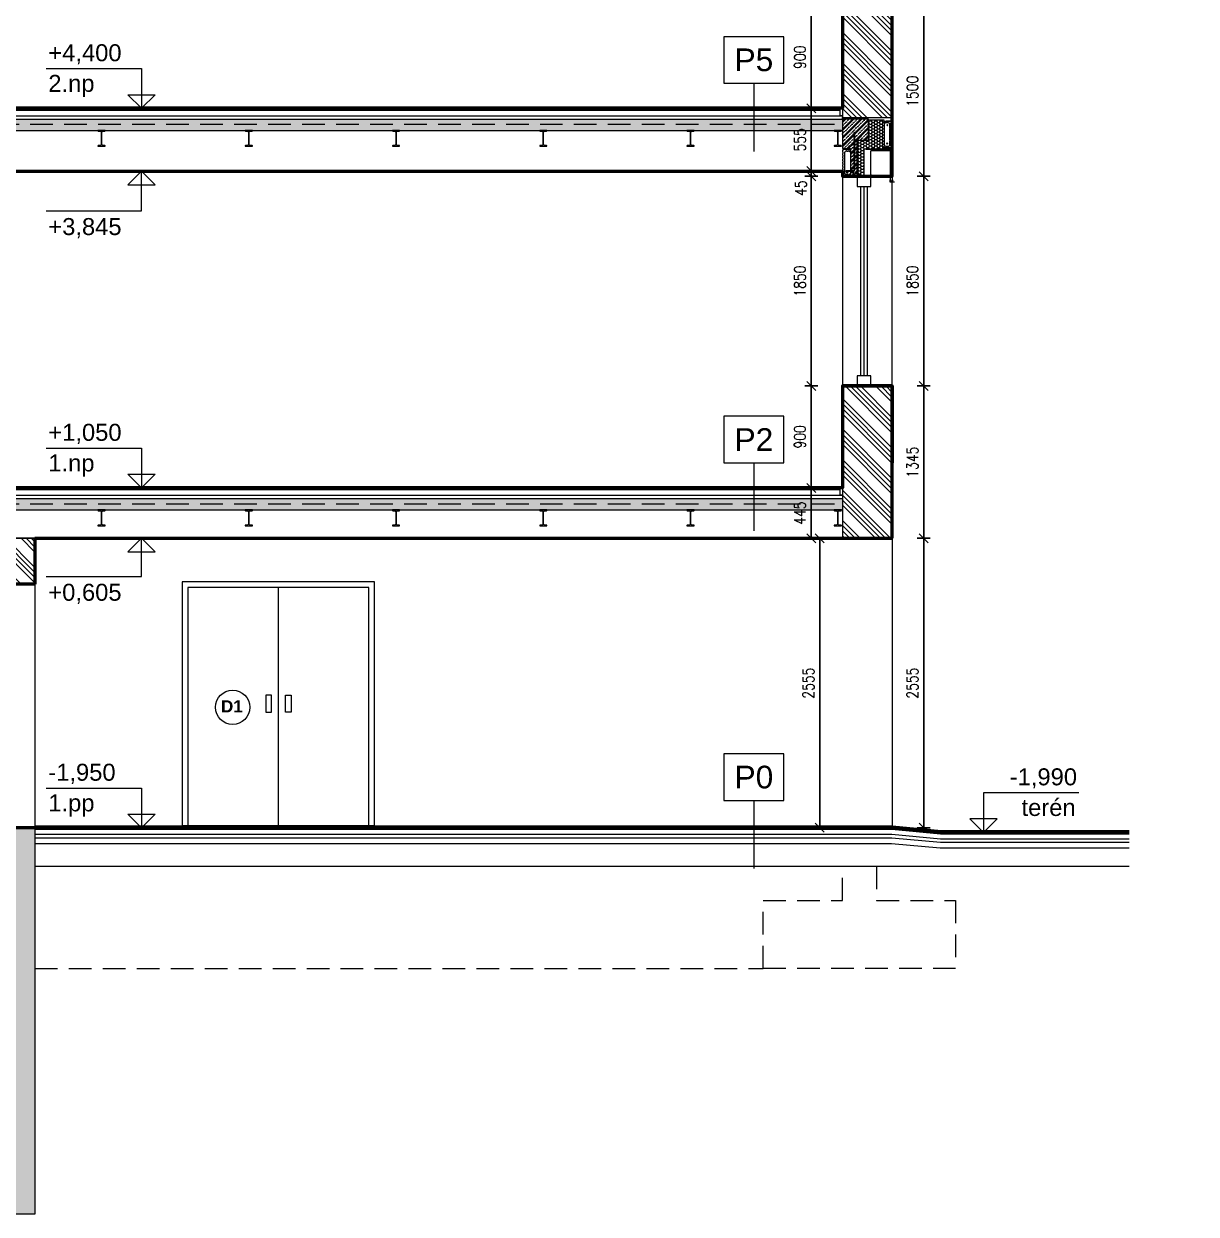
# Model space of a CAD drawing. Header units: millimetres. Extents: x 89194 to 559352, y -753138 to -204019.
# Drawn here: x 169845 to 180196, y -703803 to -693297 of the extents above; entities that cross this region are included whole.
import ezdxf

# ---------------------------------------------------------------- set-up
doc = ezdxf.new("R2010")
doc.units = ezdxf.units.MM
doc.header["$LTSCALE"] = 400
doc.header["$PDMODE"] = 3
doc.linetypes.add('DASHED', pattern=[0.75, 0.5, -0.25])
for name, color, linetype, lineweight in [('RG_koty', 7, 'Continuous', 9), ('RG_Koty_vyskove', 7, 'Continuous', 5), ('RG_okna', 3, 'Continuous', 9), ('RG_pohled', 200, 'Continuous', 9), ('RG_popis okna', 131, 'Continuous', 9), ('RG_rozhraní mater', 51, 'Continuous', 9), ('RG_skladby konstrukcí', 5, 'Continuous', 9), ('RG_velmi tlustá', 5, 'Continuous', 70), ('RG_výrobky zámečník', 6, 'Continuous', 9), ('RG_zdivo nové', 1, 'Continuous', 50), ('RG_čárkovaně', 40, 'DASHED', 9), ('RG_šrafy', 253, 'Continuous', 9)]:
    doc.layers.add(name, color=color, linetype=linetype, lineweight=lineweight)
doc.styles.add('ARIAL', font='Arial.ttf')
doc.styles.add('Arial 200', font='Arial.ttf', dxfattribs={"height": 200})
doc.styles.add('Arial 250', font='Arial Bold.ttf', dxfattribs={"height": 250})
doc.styles.add('Koty', font='romans.shx', dxfattribs={"width": 0.8})
doc.dimstyles.new('RG_50_vnitřní', dxfattribs={"dimscale": 50, "dimtxt": 2, "dimasz": 1.6, "dimexe": 1.15, "dimexo": 0, "dimgap": 1, "dimtad": 1, "dimdec": 0, "dimrnd": 5, "dimzin": 0, "dimdsep": 46, "dimtxsty": 'Koty', "dimblk1": 'OBLIQUE', "dimblk2": 'OBLIQUE', "dimsah": 1, "dimcen": 0.09, "dimclrd": 256, "dimclre": 256, "dimclrt": 2, "dimazin": 0, "dimtfac": 1, "dimtdec": 0, "dimtmove": 2, "dimatfit": 3, "dimfxl": 1.15, "dimfxlon": 1, "dimtolj": 1, "dimtzin": 0, "dimarcsym": 0})

# ---------------------------------------------------------------- blocks, each defined once
blk = doc.blocks.new('Překlad Porotherm KP Vario - B - nové 2')
at = {"layer": 'RG_rozhraní mater'}
for p, q in [((71, 386), (65, 386)), ((65, 386), (65, 53)), ((71, 386), (71, 53)), ((-35, 229.9), (-35, 213.8)), ((-35, 213.8), (-31, 211.8)), ((-31, 211.8), (-31, 201.2)), ((-14.7, 173.5), (-14.7, 212)), ((-3, 222), (-4.7, 222)), ((3, 222), (13.5, 222)), ((19.5, 222), (23.5, 222)), ((23.5, 222), (27.5, 218)), ((27.5, 218), (32, 218)), ((32, 218), (35, 221)), ((35, 221), (35, 229.9)), ((35, 223), (35, 17)), ((-31, 201.2), (-35, 199.2)), ((-35, 199.2), (-35, 188.8)), ((-35, 188.8), (-31, 186.8)), ((-31, 176.2), (-35, 174.2)), ((-35, 174.2), (-35, 163.8)), ((-35, 163.8), (-31, 161.8)), ((-31, 151.2), (-35, 149.2)), ((-35, 149.2), (-35, 138.8)), ((-35, 138.8), (-31, 136.8)), ((-31, 126.2), (-35, 124.2)), ((-35, 124.2), (-35, 113.8)), ((-35, 113.8), (-31, 111.8)), ((-31, 186.8), (-31, 176.2)), ((-31, 161.8), (-31, 151.2)), ((-31, 136.8), (-31, 126.2)), ((-31, 111.8), (-31, 101.2)), ((-14.7, 119), (-14.7, 167.5)), ((-14.7, 70.5), (-14.7, 119)), ((-31, 101.2), (-35, 99.2)), ((-35, 99.2), (-35, 88.8)), ((-35, 88.8), (-31, 86.8)), ((-31, 76.2), (-35, 74.2)), ((-35, 74.2), (-35, 63.8)), ((-35, 63.8), (-31, 61.8)), ((-31, 51.2), (-35, 49.2)), ((-35, 49.2), (-35, 38.8)), ((-35, 38.8), (-31, 36.8)), ((-31, 26.2), (-35, 24.2)), ((-35, 24.2), (-35, 3)), ((-35, 3), (-32, 0)), ((-32, 0), (32, 0)), ((-31, 86.8), (-31, 76.2)), ((-31, 61.8), (-31, 51.2)), ((-31, 36.8), (-31, 26.2)), ((-14.7, 26), (-14.7, 64.5)), ((-5, 47), (-5, 41)), ((59, 47), (-5, 47)), ((59, 41), (-5, 41)), ((-3, 16), (-4.7, 16)), ((13.5, 16), (3, 16)), ((23.5, 16), (19.5, 16)), ((27.5, 20), (23.5, 16)), ((32, 20), (27.5, 20)), ((35, 17), (32, 20)), ((32, 0), (35, 3)), ((35, 3), (35, 17))]:
    blk.add_line(p, q, dxfattribs=at)
for centre, radius in [((74, 377), 3), ((7, 35), 6), ((55, 35), 6)]:
    blk.add_circle(centre, radius, dxfattribs=at)
for centre, radius, start, end in [((0, 158), 80, 64.05552, 115.94448), ((-4.7, 212), 10, 90, 180), ((0, 222), 3, 0, 180), ((16.5, 222), 3, 0, 180), ((-14.7, 170.5), 3, 90, 270), ((-14.7, 67.5), 3, 90, 270), ((-4.7, 26), 10, 180, 270), ((0, 16), 3, 180, 0), ((16.5, 16), 3, 180, 0), ((59, 53), 6, 270, 0), ((59, 53), 12, 270, 0)]:
    blk.add_arc(centre, radius, start, end, dxfattribs=at)
blk = doc.blocks.new('Překlad Porotherm KP 7')
at = {"layer": 'RG_rozhraní mater'}
for p, q in [((-35, 229.9), (-35, 213.8)), ((-35, 213.8), (-31, 211.8)), ((-31, 211.8), (-31, 201.2)), ((-14.7, 173.5), (-14.7, 212)), ((-3, 222), (-4.7, 222)), ((3, 222), (13.5, 222)), ((19.5, 222), (23.5, 222)), ((23.5, 222), (27.5, 218)), ((27.5, 218), (32, 218)), ((32, 218), (35, 221)), ((35, 221), (35, 229.9)), ((35, 223), (35, 17)), ((-31, 201.2), (-35, 199.2)), ((-35, 199.2), (-35, 188.8)), ((-35, 188.8), (-31, 186.8)), ((-31, 176.2), (-35, 174.2)), ((-35, 174.2), (-35, 163.8)), ((-35, 163.8), (-31, 161.8)), ((-31, 151.2), (-35, 149.2)), ((-35, 149.2), (-35, 138.8)), ((-35, 138.8), (-31, 136.8)), ((-31, 126.2), (-35, 124.2)), ((-35, 124.2), (-35, 113.8)), ((-35, 113.8), (-31, 111.8)), ((-31, 186.8), (-31, 176.2)), ((-31, 161.8), (-31, 151.2)), ((-31, 136.8), (-31, 126.2)), ((-31, 111.8), (-31, 101.2)), ((-14.7, 119), (-14.7, 167.5)), ((-14.7, 70.5), (-14.7, 119)), ((-31, 101.2), (-35, 99.2)), ((-35, 99.2), (-35, 88.8)), ((-35, 88.8), (-31, 86.8)), ((-31, 76.2), (-35, 74.2)), ((-35, 74.2), (-35, 63.8)), ((-35, 63.8), (-31, 61.8)), ((-31, 51.2), (-35, 49.2)), ((-35, 49.2), (-35, 38.8)), ((-35, 38.8), (-31, 36.8)), ((-31, 26.2), (-35, 24.2)), ((-35, 24.2), (-35, 3)), ((-35, 3), (-32, 0)), ((-32, 0), (32, 0)), ((-31, 86.8), (-31, 76.2)), ((-31, 61.8), (-31, 51.2)), ((-31, 36.8), (-31, 26.2)), ((-14.7, 26), (-14.7, 64.5)), ((-3, 16), (-4.7, 16)), ((13.5, 16), (3, 16)), ((23.5, 16), (19.5, 16)), ((27.5, 20), (23.5, 16)), ((32, 20), (27.5, 20)), ((35, 17), (32, 20)), ((32, 0), (35, 3)), ((35, 3), (35, 17))]:
    blk.add_line(p, q, dxfattribs=at)
for centre, radius in [((8.3, 201), 4), ((9.3, 39), 5)]:
    blk.add_circle(centre, radius, dxfattribs=at)
for centre, radius, start, end in [((0, 158), 80, 64.05552, 115.94448), ((-4.7, 212), 10, 90, 180), ((0, 222), 3, 0, 180), ((16.5, 222), 3, 0, 180), ((-14.7, 170.5), 3, 90, 270), ((-14.7, 67.5), 3, 90, 270), ((-4.7, 26), 10, 180, 270), ((0, 16), 3, 180, 0), ((16.5, 16), 3, 180, 0)]:
    blk.add_arc(centre, radius, start, end, dxfattribs=at)
blk = doc.blocks.new('PTH schránka Vario UNI (290)')
at = {"layer": 'RG_rozhraní mater'}
h = blk.add_hatch(color=256, dxfattribs=at)
h.dxf.hatch_style = 1
h.paths.add_polyline_path([(-232, -50), (-232, -33, 1), (-234, -33), (-234, -50), (-250, -50), (-250, -38), (-252, -33, 1), (-254, -34), (-252, -39), (-252, -50), (-266, -50, 1), (-266, -52), (-234, -52, 0.414214)])
for p, q in [((-250, 240), (-20, 240)), ((-20, 240), (-250, 240)), ((-250, 240), (-250, -50)), ((-235, -50), (-235, 225)), ((-235, 225), (-60, 225)), ((-60, 15), (-60, 225)), ((-20, 240), (0, 240)), ((0, 240), (0, 15)), ((-60, 15), (-60, 0)), ((-60, 0), (0, 0)), ((0, 0), (0, 15)), ((-250, -50), (-235, -50))]:
    blk.add_line(p, q, dxfattribs=at)
blk.add_lwpolyline([(-250, -38), (-252, -33, 1), (-254, -34), (-252, -39), (-252, -50), (-266, -50, 1), (-266, -52), (-234, -52, 0.414214), (-232, -50), (-232, -33, 1), (-234, -33), (-234, -50), (-250, -50)], format="xyb", close=True, dxfattribs=at)
blk = doc.blocks.new('_Oblique')
at = {"color": 0, "linetype": 'ByBlock', "lineweight": -2}
blk.add_line((-0.5, -0.5), (0.5, 0.5), dxfattribs=at)
blk = doc.blocks.new('*D150')
at = {"layer": 'Defpoints', "color": 0, "transparency": 16777216}
for p in [(174688, -697838), (176872, -697838), (174688, -700393)]:
    blk.add_point(p, dxfattribs=at)
at = {"layer": 'RG_koty', "lineweight": -2, "transparency": 16777216}
for p, q in [((176814, -697838), (176929, -697838)), ((176872, -700393), (176872, -697838)), ((176814, -700393), (176929, -700393))]:
    blk.add_line(p, q, dxfattribs=at)
at = {"layer": 'RG_koty', "lineweight": -2, "transparency": 16777216, "xscale": 80, "yscale": 80, "zscale": 80}
for p, rotation in [((176872, -697838), 90), ((176872, -700393), 270)]:
    blk.add_blockref('_Oblique', p, dxfattribs=dict(at, rotation=rotation))
at = {"layer": 'RG_koty', "color": 2, "transparency": 16777216, "insert": (176772, -699116), "char_height": 100, "attachment_point": 5, "rotation": 90, "style": 'Koty'}
blk.add_mtext('\\A1;2555', dxfattribs=at)
blk = doc.blocks.new('*D151')
at = {"layer": 'Defpoints', "color": 0, "transparency": 16777216}
for p in [(176797, -697393), (177072, -697393), (174688, -697838)]:
    blk.add_point(p, dxfattribs=at)
at = {"layer": 'RG_koty', "lineweight": -2, "transparency": 16777216}
for p, q in [((176855, -697393), (176740, -697393)), ((176797, -697838), (176797, -697393)), ((176740, -697838), (176855, -697838))]:
    blk.add_line(p, q, dxfattribs=at)
at = {"layer": 'RG_koty', "lineweight": -2, "transparency": 16777216, "xscale": 80, "yscale": 80, "zscale": 80}
for p, rotation in [((176797, -697393), 90), ((176797, -697838), 270)]:
    blk.add_blockref('_Oblique', p, dxfattribs=dict(at, rotation=rotation))
at = {"layer": 'RG_koty', "color": 2, "transparency": 16777216, "insert": (176697, -697616), "char_height": 100, "attachment_point": 5, "rotation": 90, "style": 'Koty'}
blk.add_mtext('\\A1;445', dxfattribs=at)
blk = doc.blocks.new('*D152')
at = {"layer": 'Defpoints', "color": 0, "transparency": 16777216}
for p in [(176797, -696493), (177072, -696493), (177072, -697393)]:
    blk.add_point(p, dxfattribs=at)
at = {"layer": 'RG_koty', "lineweight": -2, "transparency": 16777216}
for p, q in [((176855, -696493), (176740, -696493)), ((176797, -697393), (176797, -696493)), ((176855, -697393), (176740, -697393))]:
    blk.add_line(p, q, dxfattribs=at)
at = {"layer": 'RG_koty', "lineweight": -2, "transparency": 16777216, "xscale": 80, "yscale": 80, "zscale": 80}
for p, rotation in [((176797, -696493), 90), ((176797, -697393), 270)]:
    blk.add_blockref('_Oblique', p, dxfattribs=dict(at, rotation=rotation))
at = {"layer": 'RG_koty', "color": 2, "transparency": 16777216, "insert": (176697, -696943), "char_height": 100, "attachment_point": 5, "rotation": 90, "style": 'Koty'}
blk.add_mtext('\\A1;900', dxfattribs=at)
blk = doc.blocks.new('*D153')
at = {"layer": 'Defpoints', "color": 0, "transparency": 16777216}
for p in [(176797, -694643), (177072, -694643), (177072, -696493)]:
    blk.add_point(p, dxfattribs=at)
at = {"layer": 'RG_koty', "lineweight": -2, "transparency": 16777216}
for p, q in [((176855, -694643), (176740, -694643)), ((176797, -696493), (176797, -694643)), ((176855, -696493), (176740, -696493))]:
    blk.add_line(p, q, dxfattribs=at)
at = {"layer": 'RG_koty', "lineweight": -2, "transparency": 16777216, "xscale": 80, "yscale": 80, "zscale": 80}
for p, rotation in [((176797, -694643), 90), ((176797, -696493), 270)]:
    blk.add_blockref('_Oblique', p, dxfattribs=dict(at, rotation=rotation))
at = {"layer": 'RG_koty', "color": 2, "transparency": 16777216, "insert": (176697, -695568), "char_height": 100, "attachment_point": 5, "rotation": 90, "style": 'Koty'}
blk.add_mtext('\\A1;1850', dxfattribs=at)
blk = doc.blocks.new('*D154')
at = {"layer": 'Defpoints', "color": 0, "transparency": 16777216}
for p in [(176797, -694598), (177072, -694598), (177072, -694643)]:
    blk.add_point(p, dxfattribs=at)
at = {"layer": 'RG_koty', "lineweight": -2, "transparency": 16777216}
for p, q in [((176797, -694598), (176797, -694518)), ((176855, -694598), (176740, -694598)), ((176855, -694643), (176740, -694643)), ((176797, -694643), (176797, -694598)), ((176797, -694643), (176797, -694723))]:
    blk.add_line(p, q, dxfattribs=at)
at = {"layer": 'RG_koty', "lineweight": -2, "transparency": 16777216, "xscale": 80, "yscale": 80, "zscale": 80}
for p, rotation in [((176797, -694598), 270), ((176797, -694643), 90)]:
    blk.add_blockref('_Oblique', p, dxfattribs=dict(at, rotation=rotation))
at = {"layer": 'RG_koty', "color": 2, "transparency": 16777216, "insert": (176704, -694748), "char_height": 100, "attachment_point": 5, "rotation": 90, "style": 'Koty'}
blk.add_mtext('\\A1;45', dxfattribs=at)
blk = doc.blocks.new('*D155')
at = {"layer": 'Defpoints', "color": 0, "transparency": 16777216}
for p in [(176797, -694043), (177072, -694043), (177072, -694598)]:
    blk.add_point(p, dxfattribs=at)
at = {"layer": 'RG_koty', "lineweight": -2, "transparency": 16777216}
for p, q in [((176855, -694043), (176740, -694043)), ((176797, -694598), (176797, -694043)), ((176855, -694598), (176740, -694598))]:
    blk.add_line(p, q, dxfattribs=at)
at = {"layer": 'RG_koty', "lineweight": -2, "transparency": 16777216, "xscale": 80, "yscale": 80, "zscale": 80}
for p, rotation in [((176797, -694043), 90), ((176797, -694598), 270)]:
    blk.add_blockref('_Oblique', p, dxfattribs=dict(at, rotation=rotation))
at = {"layer": 'RG_koty', "color": 2, "transparency": 16777216, "insert": (176697, -694321), "char_height": 100, "attachment_point": 5, "rotation": 90, "style": 'Koty'}
blk.add_mtext('\\A1;555', dxfattribs=at)
blk = doc.blocks.new('*D156')
at = {"layer": 'Defpoints', "color": 0, "transparency": 16777216}
for p in [(176797, -693143), (177072, -693143), (177072, -694043)]:
    blk.add_point(p, dxfattribs=at)
at = {"layer": 'RG_koty', "lineweight": -2, "transparency": 16777216}
for p, q in [((176855, -693143), (176740, -693143)), ((176797, -694043), (176797, -693143)), ((176855, -694043), (176740, -694043))]:
    blk.add_line(p, q, dxfattribs=at)
at = {"layer": 'RG_koty', "lineweight": -2, "transparency": 16777216, "xscale": 80, "yscale": 80, "zscale": 80}
for p, rotation in [((176797, -693143), 90), ((176797, -694043), 270)]:
    blk.add_blockref('_Oblique', p, dxfattribs=dict(at, rotation=rotation))
at = {"layer": 'RG_koty', "color": 2, "transparency": 16777216, "insert": (176697, -693593), "char_height": 100, "attachment_point": 5, "rotation": 90, "style": 'Koty'}
blk.add_mtext('\\A1;900', dxfattribs=at)
blk = doc.blocks.new('*D167')
at = {"layer": 'Defpoints', "color": 0, "transparency": 16777216}
for p in [(177512, -693143), (177322, -694643), (177791, -694643)]:
    blk.add_point(p, dxfattribs=at)
at = {"layer": 'RG_koty', "lineweight": -2, "transparency": 16777216}
for p, q in [((177733, -693143), (177848, -693143)), ((177791, -693143), (177791, -694643)), ((177733, -694643), (177848, -694643))]:
    blk.add_line(p, q, dxfattribs=at)
at = {"layer": 'RG_koty', "lineweight": -2, "transparency": 16777216, "xscale": 80, "yscale": 80, "zscale": 80}
for p, rotation in [((177791, -693143), 90), ((177791, -694643), 270)]:
    blk.add_blockref('_Oblique', p, dxfattribs=dict(at, rotation=rotation))
at = {"layer": 'RG_koty', "color": 2, "transparency": 16777216, "insert": (177691, -693893), "char_height": 100, "attachment_point": 5, "rotation": 90, "style": 'Koty'}
blk.add_mtext('\\A1;1500', dxfattribs=at)
blk = doc.blocks.new('*D168')
at = {"layer": 'Defpoints', "color": 0, "transparency": 16777216}
for p in [(177322, -694643), (177512, -696493), (177791, -696493)]:
    blk.add_point(p, dxfattribs=at)
at = {"layer": 'RG_koty', "lineweight": -2, "transparency": 16777216}
for p, q in [((177733, -694643), (177848, -694643)), ((177791, -694643), (177791, -696493)), ((177733, -696493), (177848, -696493))]:
    blk.add_line(p, q, dxfattribs=at)
at = {"layer": 'RG_koty', "lineweight": -2, "transparency": 16777216, "xscale": 80, "yscale": 80, "zscale": 80}
for p, rotation in [((177791, -694643), 90), ((177791, -696493), 270)]:
    blk.add_blockref('_Oblique', p, dxfattribs=dict(at, rotation=rotation))
at = {"layer": 'RG_koty', "color": 2, "transparency": 16777216, "insert": (177691, -695568), "char_height": 100, "attachment_point": 5, "rotation": 90, "style": 'Koty'}
blk.add_mtext('\\A1;1850', dxfattribs=at)
blk = doc.blocks.new('*D169')
at = {"layer": 'Defpoints', "color": 0, "transparency": 16777216}
for p in [(177512, -696493), (177512, -697838), (177791, -697838)]:
    blk.add_point(p, dxfattribs=at)
at = {"layer": 'RG_koty', "lineweight": -2, "transparency": 16777216}
for p, q in [((177733, -696493), (177848, -696493)), ((177791, -696493), (177791, -697838)), ((177733, -697838), (177848, -697838))]:
    blk.add_line(p, q, dxfattribs=at)
at = {"layer": 'RG_koty', "lineweight": -2, "transparency": 16777216, "xscale": 80, "yscale": 80, "zscale": 80}
for p, rotation in [((177791, -696493), 90), ((177791, -697838), 270)]:
    blk.add_blockref('_Oblique', p, dxfattribs=dict(at, rotation=rotation))
at = {"layer": 'RG_koty', "color": 2, "transparency": 16777216, "insert": (177691, -697166), "char_height": 100, "attachment_point": 5, "rotation": 90, "style": 'Koty'}
blk.add_mtext('\\A1;1345', dxfattribs=at)
blk = doc.blocks.new('*D170')
at = {"layer": 'Defpoints', "color": 0, "transparency": 16777216}
for p in [(177512, -697838), (177512, -700393), (177791, -700393)]:
    blk.add_point(p, dxfattribs=at)
at = {"layer": 'RG_koty', "lineweight": -2, "transparency": 16777216}
for p, q in [((177733, -697838), (177848, -697838)), ((177791, -697838), (177791, -700393)), ((177733, -700393), (177848, -700393))]:
    blk.add_line(p, q, dxfattribs=at)
at = {"layer": 'RG_koty', "lineweight": -2, "transparency": 16777216, "xscale": 80, "yscale": 80, "zscale": 80}
for p, rotation in [((177791, -697838), 90), ((177791, -700393), 270)]:
    blk.add_blockref('_Oblique', p, dxfattribs=dict(at, rotation=rotation))
at = {"layer": 'RG_koty', "color": 2, "transparency": 16777216, "insert": (177691, -699116), "char_height": 100, "attachment_point": 5, "rotation": 90, "style": 'Koty'}
blk.add_mtext('\\A1;2555', dxfattribs=at)

msp = doc.modelspace()

# ---------------------------------------------------------------- hatches: boundary and pattern name
at = {"layer": 'RG_šrafy'}
h = msp.add_hatch(dxfattribs=at)
h.set_pattern_fill('ANSI34', color=256, scale=10, angle=90)
h.set_pattern_definition([(135, (169709.04, -697996.52), (-134.7038, -134.7038), []), (135, (169709.04, -697951.62), (-134.7038, -134.7038), []), (135, (169709.04, -697906.72), (-134.7038, -134.7038), []), (135, (169709.04, -697861.82), (-134.7038, -134.7038), [])])
h.paths.add_polyline_path([(169942.4, -697838.2), (169412.4, -697838.2), (169412.4, -698243.2), (169942.4, -698243.2)])
h.paths.add_polyline_path([(193012.4, -699473.2), (192572.4, -699473.2), (192572.4, -700373.2), (193012.4, -700373.2)])
h.paths.add_polyline_path([(193012.4, -696493.2), (192572.4, -696493.2), (192572.4, -697393.2), (192572.4, -697437.2), (193012.4, -697437.2)])
h.paths.add_polyline_path([(193012.4, -693143.2), (192572.4, -693143.2), (192572.4, -694043.2), (192572.4, -694125.2), (193012.4, -694125.2)])
h.paths.add_polyline_path([(192572.4, -689643.2), (192572.4, -689725.2), (193012.4, -689725.2), (193012.4, -688743.2), (192572.4, -688743.2)])
h.paths.add_polyline_path([(192572.4, -686225.2), (193012.4, -686225.2), (193012.4, -685443.2), (192572.4, -685443.2), (192572.4, -685743.2)])
h.paths.add_polyline_path([(177072.4, -697393.2), (177072.4, -697838.2), (177512.4, -697838.2), (177512.4, -696493.2), (177072.4, -696493.2)])
h.paths.add_polyline_path([(177072.4, -694043.2), (177072.4, -694125.2), (177512.4, -694125.2), (177512.4, -693143.2), (177072.4, -693143.2)])
h.paths.add_polyline_path([(177512.4, -688743.2), (177072.4, -688743.2), (177072.4, -689643.2), (177072.4, -689725.2), (177512.4, -689725.2)])
h.paths.add_polyline_path([(177072.4, -685743.2), (177072.4, -686225.2), (177512.4, -686225.2), (177512.4, -685443.2), (177072.4, -685443.2)])
h = msp.add_hatch(dxfattribs=at)
h.set_pattern_fill('ZELEZOBETON', color=256, scale=10)
h.set_pattern_definition([(45, (-15500, -4400), (-35.355339, 35.355339), []), (45, (-15485.86, -4400), (-35.355339, 35.355339), []), (45, (-15457.574, -4400), (-21.2132034, 49.4974747), [20, -10, 0, -10])])
h.paths.add_polyline_path([(177072.4, -694138.2), (169602.4, -694138.2), (169602.4, -694183.2), (177072.4, -694183.2)])
h = msp.add_hatch(dxfattribs=at)
h.set_pattern_fill('ZELEZOBETON', color=256, scale=20)
h.set_pattern_definition([(45, (-15500, -4400), (-70.710678, 70.710678), []), (45, (-15471.72, -4400), (-70.710678, 70.710678), []), (45, (-15415.15, -4400), (-42.426407, 98.99495), [40, -20, 0, -20])])
h.paths.add_polyline_path([(177072.4, -694183.2), (169602.4, -694183.2), (169602.4, -694238.2), (177072.4, -694238.2)])
h = msp.add_hatch(dxfattribs=at)
h.set_pattern_fill('ZELEZOBETON', color=256, scale=10)
h.set_pattern_definition([(45, (-15500, -4400), (-35.355339, 35.355339), []), (45, (-15485.86, -4400), (-35.355339, 35.355339), []), (45, (-15457.574, -4400), (-21.2132034, 49.4974747), [20, -10, 0, -10])])
h.paths.add_polyline_path([(177302.4, -694138.2), (177072.4, -694138.2), (177072.4, -694249.2), (177072.4, -694339.2), (177072.4, -694399.2), (177142.4, -694399.2), (177142.4, -694596.2), (177166.4, -694596.2, 0.4142136), (177172.4, -694590.2), (177172.4, -694257.2), (177178.4, -694257.2), (177178.4, -694266.2, -1), (177184.4, -694266.2, -1), (177178.4, -694266.2), (177178.4, -694590.2, -0.4142136), (177166.4, -694602.2), (177162.4, -694602.2, -0.4142136), (177168.4, -694608.2, -1), (177156.4, -694608.2, -0.4142136), (177162.4, -694602.2), (177142.4, -694602.2), (177142.4, -694640.2), (177139.4, -694643.2), (177202.4, -694643.2), (177202.4, -694323.2), (177302.4, -694323.2)])
h = msp.add_hatch(dxfattribs=at)
h.set_pattern_fill('HONEY', color=256, scale=5, style=0)
h.set_pattern_definition([(0, (177336.76, -694388.147), (23.8125, 13.74815), [15.875, -31.75]), (120, (177336.76, -694388.147), (-23.8125, 13.74815), [15.875, -31.75]), (60, (177336.76, -694388.147), (3e-06, 27.4963), [-31.75, 15.875])])
h.paths.add_polyline_path([(177202.4, -694323.2), (177302.4, -694323.2), (177302.4, -694403.2), (177202.4, -694403.2)])
h.paths.add_polyline_path([(177202.4, -694403.2), (177262.4, -694403.2), (177262.4, -694628.2), (177262.4, -694643.2), (177202.4, -694643.2)])
h.paths.add_polyline_path([(177442.4, -694403.2), (177302.4, -694403.2), (177302.4, -694149.2), (177442.4, -694149.2)])
h = msp.add_hatch(dxfattribs=at)
h.set_pattern_fill('ZELEZOBETON', color=256, scale=10)
h.set_pattern_definition([(45, (-15500, -7750), (-35.355339, 35.355339), []), (45, (-15485.86, -7750), (-35.355339, 35.355339), []), (45, (-15457.574, -7750), (-21.2132034, 49.4974747), [20, -10, 0, -10])])
h.paths.add_polyline_path([(177072.4, -697488.2), (169602.4, -697488.2), (169602.4, -697533.2), (177072.4, -697533.2)])
h = msp.add_hatch(dxfattribs=at)
h.set_pattern_fill('ZELEZOBETON', color=256, scale=20)
h.set_pattern_definition([(45, (-15500, -7750), (-70.710678, 70.710678), []), (45, (-15471.72, -7750), (-70.710678, 70.710678), []), (45, (-15415.15, -7750), (-42.426407, 98.99495), [40, -20, 0, -20])])
h.paths.add_polyline_path([(177072.4, -697533.2), (169602.4, -697533.2), (169602.4, -697588.2), (177072.4, -697588.2)])
at = {"layer": 'RG_šrafy', "ltscale": 0.0007}
h = msp.add_hatch(dxfattribs=at)
h.set_pattern_fill('ZELEZOBETON', color=256, scale=30)
h.set_pattern_definition([(45, (-38756.65, -88521.15), (-106.066017, 106.066017), []), (45, (-38714.22, -88521.15), (-106.066017, 106.066017), []), (45, (-38629.37, -88521.15), (-63.63961, 148.492424), [60, -30, 0, -30])])
h.paths.add_polyline_path([(188142.4, -698443.2), (187952.4, -698443.2), (186652.4, -698443.2), (186652.4, -698693.2), (187952.4, -698693.2), (188142.4, -698693.2)])
h.paths.add_polyline_path([(189115.7, -700653.2), (186652.4, -700653.2), (186652.4, -700773.2), (189084.5, -700773.2)])
h.paths.add_polyline_path([(192952.4, -700653.2), (189212.5, -700653.2), (189181.3, -700773.2), (192572.4, -700773.2), (192572.4, -701033.7), (191872.4, -701033.7), (191872.4, -701633.7), (193572.4, -701633.7), (193572.4, -701033.7), (192952.4, -701033.7)])
h.paths.add_polyline_path([(169942.4, -700393.2), (169942.4, -703803.2), (169142.4, -703803.2), (169142.4, -703103.2), (166718.9, -703103.2), (166718.9, -702803.2), (169412.4, -702803.2), (169412.4, -700393.2)])

# ---------------------------------------------------------------- linework, layer by layer
at = {"layer": 'RG_Koty_vyskove', "transparency": 33554687, "extrusion": (0, 0, -1)}
for p, q in [((170041.4, -693693.2), (170883.5, -693693.2)), ((170041.4, -694948.2), (170883.5, -694948.2)), ((170041.4, -697043.2), (170883.5, -697043.2)), ((170041.4, -698175.7), (170883.5, -698175.7)), ((170041.4, -700043.2), (170883.5, -700043.2)), ((179160.5, -700083.7), (178318.3, -700083.7))]:
    msp.add_line(p, q, dxfattribs=at)
at = {"layer": 'RG_Koty_vyskove', "transparency": 33554687}
for p, q in [((170883.5, -693693.2), (170883.5, -694043.2)), ((170883.5, -694043.2), (170763.6, -693923.1, 0)), ((170763.6, -693923.1, 0), (170883.6, -693923.1, 0)), ((171003.6, -693923.1, 0), (170883.5, -694043.2)), ((170883.6, -693923.1, 0), (171003.6, -693923.1, 0)), ((170883.5, -694598.2), (170763.6, -694718.3, 0)), ((170883.5, -694948.2), (170883.5, -694598.2)), ((171003.6, -694718.3, 0), (170883.5, -694598.2)), ((170763.6, -694718.3, 0), (170883.6, -694718.3, 0)), ((170883.6, -694718.3, 0), (171003.6, -694718.3, 0)), ((170883.5, -697043.2), (170883.5, -697393.2)), ((170883.5, -697393.2), (170763.6, -697273.1, 0)), ((170763.6, -697273.1, 0), (170883.6, -697273.1, 0)), ((171003.6, -697273.1, 0), (170883.5, -697393.2)), ((170883.6, -697273.1, 0), (171003.6, -697273.1, 0)), ((170883.5, -697838.2), (170763.6, -697958.3, 0)), ((170883.5, -698175.7), (170883.5, -697838.2)), ((171003.6, -697958.3, 0), (170883.5, -697838.2)), ((170763.6, -697958.3, 0), (170883.6, -697958.3, 0)), ((170883.6, -697958.3, 0), (171003.6, -697958.3, 0)), ((170883.5, -700043.2), (170883.5, -700393.2)), ((178318.3, -700083.7), (178318.3, -700433.7)), ((170883.5, -700393.2), (170763.6, -700273.1, 0)), ((170763.6, -700273.1, 0), (170883.6, -700273.1, 0)), ((171003.6, -700273.1, 0), (170883.5, -700393.2)), ((170883.6, -700273.1, 0), (171003.6, -700273.1, 0)), ((178198.2, -700313.6, 0), (178318.3, -700433.7)), ((178318.2, -700313.6, 0), (178198.2, -700313.6, 0)), ((178438.2, -700313.6, 0), (178318.2, -700313.6, 0)), ((178318.3, -700433.7), (178438.2, -700313.6, 0))]:
    msp.add_line(p, q, dxfattribs=at)
for points in [[(171183.5, -694043.2), (170583.5, -694043.2)], [(171183.5, -694598.2), (170583.5, -694598.2)], [(171183.5, -697393.2), (170583.5, -697393.2)], [(171183.5, -697838.2), (170583.5, -697838.2)], [(171183.5, -700393.2), (170583.5, -700393.2)], [(178018.3, -700433.7), (178618.3, -700433.7)]]:
    msp.add_lwpolyline(points, dxfattribs=at)
at = {"layer": 'RG_okna'}
for points in [[(177322.4, -694643.2), (177202.4, -694643.2), (177202.4, -694733.2), (177322.4, -694733.2)], [(177322.4, -696403.2), (177202.4, -696403.2), (177202.4, -696493.2), (177322.4, -696493.2)], [(171242.4, -700373.2), (172942.4, -700373.2), (172942.4, -698223.2), (171242.4, -698223.2)], [(171292.4, -700373.2), (172892.4, -700373.2), (172892.4, -698273.2), (171292.4, -698273.2)], [(172030.3, -699223.2), (171980.3, -699223.2), (171980.3, -699373.2), (172030.3, -699373.2)], [(172154.6, -699223.2), (172204.6, -699223.2), (172204.6, -699373.2), (172154.6, -699373.2)]]:
    msp.add_lwpolyline(points, close=True, dxfattribs=at)
for points in [[(177232.4, -694733.2), (177232.4, -696403.2)], [(177262.4, -694733.2), (177262.4, -696403.2)], [(177292.4, -694733.2), (177292.4, -696403.2)], [(172092.4, -700373.2), (172092.4, -698273.2)]]:
    msp.add_lwpolyline(points, dxfattribs=at)
at = {"layer": 'RG_pohled'}
for points in [[(177072.4, -694643.2), (177072.4, -696493.2)], [(177512.4, -696493.2), (177512.4, -694693.2)], [(177512.4, -697838.2), (177512.4, -700393.2)], [(169942.4, -698243.2), (169942.4, -700393.2)]]:
    msp.add_lwpolyline(points, dxfattribs=at)
at = {"layer": 'RG_popis okna'}
msp.add_circle((171688.5, -699329.1), 151.6, dxfattribs=at)
at = {"layer": 'RG_rozhraní mater'}
for points in [[(169602.4, -694043.2), (177072.4, -694043.2)], [(169602.4, -694108.2), (177072.4, -694108.2)], [(169622.4, -694058.2), (177052.4, -694058.2)], [(177072.4, -694043.2), (177072.4, -694125.2)], [(169602.4, -694138.2), (177072.4, -694138.2)], [(177072.4, -694125.2), (177512.4, -694125.2)], [(177302.4, -694138.2), (177072.4, -694138.2), (177072.4, -694249.2), (177072.4, -694339.2), (177072.4, -694339.2), (177072.4, -694399.2), (177142.4, -694399.2), (177142.4, -694640.2), (177139.4, -694643.2), (177202.4, -694643.2), (177202.4, -694323.2), (177302.4, -694323.2), (177302.4, -694138.2)], [(169602.4, -694238.2), (177072.4, -694238.2)], [(169412.4, -697393.2), (177072.4, -697393.2)], [(169602.4, -697393.2), (169602.4, -697838.2), (169942.4, -697838.2)], [(169602.4, -697458.2), (177072.4, -697458.2)], [(169622.4, -697408.2), (177052.4, -697408.2)], [(177072.4, -697393.2), (177072.4, -697838.2)], [(169602.4, -697488.2), (177072.4, -697488.2)], [(169602.4, -697588.2), (177072.4, -697588.2)], [(169942.4, -697838.2), (169412.4, -697838.2)], [(179603.5, -700493.7), (177939.6, -700493.3), (177509.6, -700453.2), (169942.4, -700453.2)], [(179603.5, -700523.7), (177938.2, -700523.3), (177508.2, -700483.2), (169942.4, -700483.2)], [(179603.5, -700573.7), (177935.9, -700573.3), (177505.9, -700533.2), (169942.4, -700533.2)], [(179603.6, -700733.2), (177929.3, -700733.2), (177496.6, -700733.2), (169942.4, -700733.2)]]:
    msp.add_lwpolyline(points, dxfattribs=at)
for points in [[(177072.4, -694108.2), (177052.4, -694108.2), (177052.4, -694043.2), (177072.4, -694043.2)], [(177072.4, -697458.2), (177052.4, -697458.2), (177052.4, -697393.2), (177072.4, -697393.2)], [(169942.4, -700393.2), (169942.4, -703803.2), (169142.4, -703803.2), (169142.4, -703103.2), (166718.9, -703103.2), (166718.9, -702803.2), (169412.4, -702803.2), (169412.4, -700393.2), (169942.4, -700393.2)]]:
    msp.add_lwpolyline(points, close=True, dxfattribs=at)
msp.add_lwpolyline([(177072.4, -694125.2), (177512.4, -694125.2), (177512.4, -694163.3, 0.2303579), (177442.4, -694163.3), (177442.4, -694149.2), (177302.4, -694149.2), (177302.4, -694138.2), (177072.4, -694138.2)], format="xyb", close=True, dxfattribs=at)
at = {"layer": 'RG_skladby konstrukcí'}
for points in [[(176026.1, -693821.5), (176556.1, -693821.5), (176556.1, -693411.5), (176026.1, -693411.5)], [(176026.1, -697171.5), (176556.1, -697171.5), (176556.1, -696761.5), (176026.1, -696761.5)], [(176026.1, -700151.5), (176556.1, -700151.5), (176556.1, -699741.5), (176026.1, -699741.5)]]:
    msp.add_lwpolyline(points, close=True, dxfattribs=at)
for points in [[(176291.1, -693821.5), (176291.1, -694423.3)], [(176291.1, -697171.5), (176291.1, -697773.3)], [(176291.1, -700151.5), (176291.1, -700753.3)]]:
    msp.add_lwpolyline(points, dxfattribs=at)
at = {"layer": 'RG_velmi tlustá'}
msp.add_lwpolyline([(179603.5, -700433.7), (177942.4, -700433.3), (177512.4, -700393.2), (169942.4, -700393.2)], dxfattribs=at)
at = {"layer": 'RG_výrobky zámečník'}
for points in [[(170538.7, -694247.5), (170560.6, -694244.4, 0.3740358), (170563.3, -694241.3), (170563.3, -694238.2), (170499.5, -694238.2), (170499.5, -694241.3, 0.3740358), (170502.3, -694244.4), (170524.1, -694247.5, -0.3740358), (170528.7, -694252.8), (170528.7, -694363.6, -0.3740358), (170524.1, -694368.9), (170502.3, -694372, 0.3740358), (170499.5, -694375.1), (170499.5, -694378.2), (170563.3, -694378.2), (170563.3, -694375.1, 0.3740358), (170560.6, -694372), (170538.7, -694368.9, -0.3740358), (170534.1, -694363.6), (170534.1, -694252.8, -0.3740358)], [(171838.7, -694247.5), (171860.6, -694244.4, 0.3740358), (171863.3, -694241.3), (171863.3, -694238.2), (171799.5, -694238.2), (171799.5, -694241.3, 0.3740358), (171802.3, -694244.4), (171824.1, -694247.5, -0.3740358), (171828.7, -694252.8), (171828.7, -694363.6, -0.3740358), (171824.1, -694368.9), (171802.3, -694372, 0.3740358), (171799.5, -694375.1), (171799.5, -694378.2), (171863.3, -694378.2), (171863.3, -694375.1, 0.3740358), (171860.6, -694372), (171838.7, -694368.9, -0.3740358), (171834.1, -694363.6), (171834.1, -694252.8, -0.3740358)], [(173138.7, -694247.5), (173160.6, -694244.4, 0.3740358), (173163.3, -694241.3), (173163.3, -694238.2), (173099.5, -694238.2), (173099.5, -694241.3, 0.3740358), (173102.3, -694244.4), (173124.1, -694247.5, -0.3740358), (173128.7, -694252.8), (173128.7, -694363.6, -0.3740358), (173124.1, -694368.9), (173102.3, -694372, 0.3740358), (173099.5, -694375.1), (173099.5, -694378.2), (173163.3, -694378.2), (173163.3, -694375.1, 0.3740358), (173160.6, -694372), (173138.7, -694368.9, -0.3740358), (173134.1, -694363.6), (173134.1, -694252.8, -0.3740358)], [(174438.7, -694247.5), (174460.6, -694244.4, 0.3740358), (174463.3, -694241.3), (174463.3, -694238.2), (174399.5, -694238.2), (174399.5, -694241.3, 0.3740358), (174402.3, -694244.4), (174424.1, -694247.5, -0.3740358), (174428.7, -694252.8), (174428.7, -694363.6, -0.3740358), (174424.1, -694368.9), (174402.3, -694372, 0.3740358), (174399.5, -694375.1), (174399.5, -694378.2), (174463.3, -694378.2), (174463.3, -694375.1, 0.3740358), (174460.6, -694372), (174438.7, -694368.9, -0.3740358), (174434.1, -694363.6), (174434.1, -694252.8, -0.3740358)], [(175738.7, -694247.5), (175760.6, -694244.4, 0.3740358), (175763.3, -694241.3), (175763.3, -694238.2), (175699.5, -694238.2), (175699.5, -694241.3, 0.3740358), (175702.3, -694244.4), (175724.1, -694247.5, -0.3740358), (175728.7, -694252.8), (175728.7, -694363.6, -0.3740358), (175724.1, -694368.9), (175702.3, -694372, 0.3740358), (175699.5, -694375.1), (175699.5, -694378.2), (175763.3, -694378.2), (175763.3, -694375.1, 0.3740358), (175760.6, -694372), (175738.7, -694368.9, -0.3740358), (175734.1, -694363.6), (175734.1, -694252.8, -0.3740358)], [(177038.7, -694247.5), (177060.6, -694244.4, 0.3740358), (177063.3, -694241.3), (177063.3, -694238.2), (176999.5, -694238.2), (176999.5, -694241.3, 0.3740358), (177002.3, -694244.4), (177024.1, -694247.5, -0.3740358), (177028.7, -694252.8), (177028.7, -694363.6, -0.3740358), (177024.1, -694368.9), (177002.3, -694372, 0.3740358), (176999.5, -694375.1), (176999.5, -694378.2), (177063.3, -694378.2), (177063.3, -694375.1, 0.3740358), (177060.6, -694372), (177038.7, -694368.9, -0.3740358), (177034.1, -694363.6), (177034.1, -694252.8, -0.3740358)], [(170538.7, -697597.5), (170560.6, -697594.4, 0.3740358), (170563.3, -697591.3), (170563.3, -697588.2), (170499.5, -697588.2), (170499.5, -697591.3, 0.3740358), (170502.3, -697594.4), (170524.1, -697597.5, -0.3740358), (170528.7, -697602.8), (170528.7, -697713.6, -0.3740358), (170524.1, -697718.9), (170502.3, -697722, 0.3740358), (170499.5, -697725.1), (170499.5, -697728.2), (170563.3, -697728.2), (170563.3, -697725.1, 0.3740358), (170560.6, -697722), (170538.7, -697718.9, -0.3740358), (170534.1, -697713.6), (170534.1, -697602.8, -0.3740358)], [(171838.7, -697597.5), (171860.6, -697594.4, 0.3740358), (171863.3, -697591.3), (171863.3, -697588.2), (171799.5, -697588.2), (171799.5, -697591.3, 0.3740358), (171802.3, -697594.4), (171824.1, -697597.5, -0.3740358), (171828.7, -697602.8), (171828.7, -697713.6, -0.3740358), (171824.1, -697718.9), (171802.3, -697722, 0.3740358), (171799.5, -697725.1), (171799.5, -697728.2), (171863.3, -697728.2), (171863.3, -697725.1, 0.3740358), (171860.6, -697722), (171838.7, -697718.9, -0.3740358), (171834.1, -697713.6), (171834.1, -697602.8, -0.3740358)], [(173138.7, -697597.5), (173160.6, -697594.4, 0.3740358), (173163.3, -697591.3), (173163.3, -697588.2), (173099.5, -697588.2), (173099.5, -697591.3, 0.3740358), (173102.3, -697594.4), (173124.1, -697597.5, -0.3740358), (173128.7, -697602.8), (173128.7, -697713.6, -0.3740358), (173124.1, -697718.9), (173102.3, -697722, 0.3740358), (173099.5, -697725.1), (173099.5, -697728.2), (173163.3, -697728.2), (173163.3, -697725.1, 0.3740358), (173160.6, -697722), (173138.7, -697718.9, -0.3740358), (173134.1, -697713.6), (173134.1, -697602.8, -0.3740358)], [(174438.7, -697597.5), (174460.6, -697594.4, 0.3740358), (174463.3, -697591.3), (174463.3, -697588.2), (174399.5, -697588.2), (174399.5, -697591.3, 0.3740358), (174402.3, -697594.4), (174424.1, -697597.5, -0.3740358), (174428.7, -697602.8), (174428.7, -697713.6, -0.3740358), (174424.1, -697718.9), (174402.3, -697722, 0.3740358), (174399.5, -697725.1), (174399.5, -697728.2), (174463.3, -697728.2), (174463.3, -697725.1, 0.3740358), (174460.6, -697722), (174438.7, -697718.9, -0.3740358), (174434.1, -697713.6), (174434.1, -697602.8, -0.3740358)], [(175738.7, -697597.5), (175760.6, -697594.4, 0.3740358), (175763.3, -697591.3), (175763.3, -697588.2), (175699.5, -697588.2), (175699.5, -697591.3, 0.3740358), (175702.3, -697594.4), (175724.1, -697597.5, -0.3740358), (175728.7, -697602.8), (175728.7, -697713.6, -0.3740358), (175724.1, -697718.9), (175702.3, -697722, 0.3740358), (175699.5, -697725.1), (175699.5, -697728.2), (175763.3, -697728.2), (175763.3, -697725.1, 0.3740358), (175760.6, -697722), (175738.7, -697718.9, -0.3740358), (175734.1, -697713.6), (175734.1, -697602.8, -0.3740358)], [(177038.7, -697597.5), (177060.6, -697594.4, 0.3740358), (177063.3, -697591.3), (177063.3, -697588.2), (176999.5, -697588.2), (176999.5, -697591.3, 0.3740358), (177002.3, -697594.4), (177024.1, -697597.5, -0.3740358), (177028.7, -697602.8), (177028.7, -697713.6, -0.3740358), (177024.1, -697718.9), (177002.3, -697722, 0.3740358), (176999.5, -697725.1), (176999.5, -697728.2), (177063.3, -697728.2), (177063.3, -697725.1, 0.3740358), (177060.6, -697722), (177038.7, -697718.9, -0.3740358), (177034.1, -697713.6), (177034.1, -697602.8, -0.3740358)]]:
    msp.add_lwpolyline(points, format="xyb", close=True, dxfattribs=at)
at = {"layer": 'RG_zdivo nové'}
for p, q in [((177072.4, -696493.2), (177072.4, -697393.2)), ((169942.4, -697838.2), (169942.4, -698243.2))]:
    msp.add_line(p, q, dxfattribs=at)
for points in [[(169602.4, -694598.2), (177072.4, -694598.2), (177072.4, -694643.2), (177512.4, -694643.2), (177512.4, -693143.2), (177072.4, -693143.2), (177072.4, -694043.2), (169602.4, -694043.2)], [(177512.4, -697838.2), (177512.4, -696493.2), (177072.4, -696493.2), (177072.4, -697393.2), (169412.4, -697393.2)], [(177072.4, -696493.2), (177512.4, -696493.2), (177512.4, -697173.2)], [(169942.4, -697838.2), (177512.4, -697838.2)], [(169942.4, -698243.2), (169412.4, -698243.2)], [(169942.4, -700393.2), (169412.4, -700393.2)]]:
    msp.add_lwpolyline(points, dxfattribs=at)
at = {"layer": 'RG_čárkovaně'}
for points in [[(169602.4, -694183.2), (177072.4, -694183.2)], [(169602.4, -697533.2), (177072.4, -697533.2)], [(177372.4, -700733.2), (177372.4, -701033.7), (178072.4, -701033.7), (178072.4, -701633.7), (176372.4, -701633.7), (176372.4, -701033.7), (177072.4, -701033.7), (177072.4, -700733.2), (169942.4, -700733.2)], [(169942.4, -701633.7), (176372.4, -701633.7)]]:
    msp.add_lwpolyline(points, dxfattribs=at)

# ---------------------------------------------------------------- block references
at = {"layer": 'RG_rozhraní mater', "xscale": -1}
for name, p in [('Překlad Porotherm KP 7', (177477.4, -694393.2)), ('PTH schránka Vario UNI (290)', (177262.4, -694643.2))]:
    msp.add_blockref(name, p, dxfattribs=at)
at = {"layer": 'RG_rozhraní mater'}
msp.add_blockref('Překlad Porotherm KP Vario - B - nové 2', (177107.4, -694643.2), dxfattribs=at)

# ---------------------------------------------------------------- texts
at = {"layer": 'RG_Koty_vyskove', "transparency": 33554687, "style": 'ARIAL'}
for s, p in [('+4,400', (170061.2, -693627.7)), ('2.np', (170061.2, -693898.1)), ('+3,845', (170061.2, -695161.8)), ('+1,050', (170061.2, -696977.7)), ('1.np', (170061.2, -697248.1)), ('+0,605', (170061.2, -698389.2)), ('-1,950', (170061.2, -699977.7)), ('-1,990', (178549.9, -700018.2)), ('1.pp', (170061.2, -700248.1)), ('terén', (178653.9, -700288.6))]:
    msp.add_text(s, height=150, dxfattribs=at).set_placement(p)
at = {"layer": 'RG_popis okna', "insert": (171681.8, -699321), "char_height": 107.4, "width": 314.064, "attachment_point": 5, "style": 'Arial 250'}
msp.add_mtext('D1', dxfattribs=at)
at = {"layer": 'RG_skladby konstrukcí', "char_height": 200, "width": 530, "attachment_point": 5, "style": 'Arial 200'}
for s, insert in [('P5', (176291.1, -693616.5)), ('P2', (176291.1, -696966.5)), ('P0', (176291.1, -699946.5))]:
    msp.add_mtext(s, dxfattribs=dict(at, insert=insert))

# ---------------------------------------------------------------- dimensions: what is measured, and where the dimension line sits
at = {"layer": 'RG_koty'}
for base, p1, p2, picture, middle in [((176797, -693143.2), (177072.4, -694043.2), (177072.4, -693143.2), '*D156', (176697, -693593.2)), ((177790.7, -694643.2), (177512.4, -693143.2), (177322.4, -694643.2), '*D167', (177690.7, -693893.2)), ((176797, -694043.2), (177072.4, -694598.2), (177072.4, -694043.2), '*D155', (176697, -694320.7)), ((176797, -694643.2), (177072.4, -696493.2), (177072.4, -694643.2), '*D153', (176697, -695568.2)), ((177790.7, -696493.2), (177322.4, -694643.2), (177512.4, -696493.2), '*D168', (177690.7, -695568.2)), ((176797, -696493.2), (177072.4, -697393.2), (177072.4, -696493.2), '*D152', (176697, -696943.2)), ((177790.7, -697838.2), (177512.4, -696493.2), (177512.4, -697838.2), '*D169', (177690.7, -697165.7)), ((176797, -697393.2), (174687.6, -697838.2), (177072.4, -697393.2), '*D151', (176697, -697615.7)), ((176871.7, -697838.2), (174687.6, -700393.2), (174687.6, -697838.2), '*D150', (176771.7, -699115.7)), ((177790.7, -700393.2), (177512.4, -697838.2), (177512.4, -700393.2), '*D170', (177690.7, -699115.7))]:
    dim = msp.add_linear_dim(base=base, p1=p1, p2=p2, angle=90, dimstyle='RG_50_vnitřní', dxfattribs=at)
    dim.commit()
    dim.dimension.update_dxf_attribs({"geometry": picture, "text_midpoint": middle})
dim = msp.add_linear_dim(base=(176797, -694598.2), p1=(177072.4, -694643.2), p2=(177072.4, -694598.2), angle=90, dimstyle='RG_50_vnitřní', dxfattribs=at)
dim.commit()
dim.dimension.update_dxf_attribs({"geometry": '*D154', "text_midpoint": (176704.4, -694747.5), "dimtype": 160})

doc.saveas('drawing.dxf')
